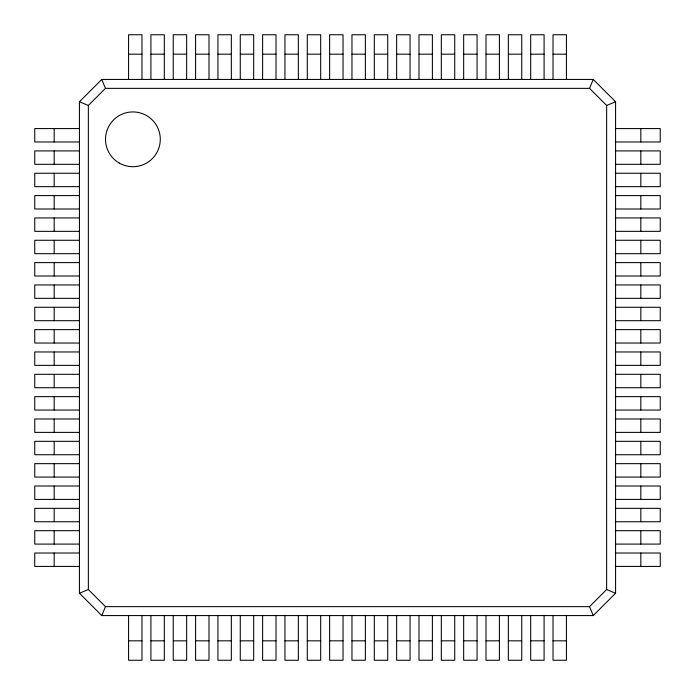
<?xml version="1.0" encoding="UTF-8"?>
<svg xmlns="http://www.w3.org/2000/svg" width="695" height="695" viewBox="0 0 695 695"><rect width="100%" height="100%" fill="white"/><g stroke="black" fill="none" stroke-linecap="round" stroke-linejoin="round"><path stroke-width="1.04" d="M101.765 615.57L593.235 615.57L615.57 593.235L615.57 101.765L593.235 79.43L101.765 79.43L79.43 101.765L79.43 593.235L101.765 615.57L105.466 606.639L589.534 606.639L606.639 589.534L606.639 105.466L589.534 88.361L105.466 88.361L88.361 105.466L88.361 589.534L105.466 606.639M589.534 88.361L593.235 79.43M606.639 105.466L615.57 101.765M79.43 593.235L88.361 589.534M128.575 54.175L141.98 54.175M150.911 54.175L164.315 54.175M173.255 54.175L186.66 54.175M195.59 54.175L208.995 54.175M217.935 54.175L231.339 54.175M240.27 54.175L253.675 54.175M262.614 54.175L276.011 54.175M284.95 54.175L298.355 54.175M307.286 54.175L320.69 54.175M329.63 54.175L343.035 54.175M351.965 54.175L365.37 54.175M374.31 54.175L387.714 54.175M396.645 54.175L410.05 54.175M418.989 54.175L432.386 54.175M441.325 54.175L454.73 54.175M463.661 54.175L477.065 54.175M486.005 54.175L499.41 54.175M508.34 54.175L521.745 54.175M530.685 54.175L544.089 54.175M553.02 54.175L566.425 54.175M79.43 128.575L34.75 128.575L34.75 141.98L79.43 141.98M615.57 128.575L660.25 128.575L660.25 141.98L615.57 141.98M79.43 150.911L34.75 150.911L34.75 164.315L79.43 164.315M615.57 150.911L660.25 150.911L660.25 164.315L615.57 164.315M79.43 173.255L34.75 173.255L34.75 186.66L79.43 186.66M615.57 173.255L660.25 173.255L660.25 186.66L615.57 186.66M79.43 195.59L34.75 195.59L34.75 208.995L79.43 208.995M615.57 195.59L660.25 195.59L660.25 208.995L615.57 208.995M79.43 217.935L34.75 217.935L34.75 231.339L79.43 231.339M615.57 217.935L660.25 217.935L660.25 231.339L615.57 231.339M79.43 240.27L34.75 240.27L34.75 253.675L79.43 253.675M615.57 240.27L660.25 240.27L660.25 253.675L615.57 253.675M79.43 262.614L34.75 262.614L34.75 276.011L79.43 276.011M615.57 262.614L660.25 262.614L660.25 276.011L615.57 276.011M79.43 284.95L34.75 284.95L34.75 298.355L79.43 298.355M615.57 284.95L660.25 284.95L660.25 298.355L615.57 298.355M79.43 307.286L34.75 307.286L34.75 320.69L79.43 320.69M615.57 307.286L660.25 307.286L660.25 320.69L615.57 320.69M79.43 329.63L34.75 329.63L34.75 343.035L79.43 343.035M615.57 329.63L660.25 329.63L660.25 343.035L615.57 343.035M79.43 351.965L34.75 351.965L34.75 365.37L79.43 365.37M615.57 351.965L660.25 351.965L660.25 365.37L615.57 365.37M79.43 374.31L34.75 374.31L34.75 387.714L79.43 387.714M615.57 374.31L660.25 374.31L660.25 387.714L615.57 387.714M79.43 396.645L34.75 396.645L34.75 410.05L79.43 410.05M615.57 396.645L660.25 396.645L660.25 410.05L615.57 410.05M79.43 418.989L34.75 418.989L34.75 432.386L79.43 432.386M615.57 418.989L660.25 418.989L660.25 432.386L615.57 432.386M79.43 441.325L34.75 441.325L34.75 454.73L79.43 454.73M615.57 441.325L660.25 441.325L660.25 454.73L615.57 454.73M79.43 463.661L34.75 463.661L34.75 477.065L79.43 477.065M615.57 463.661L660.25 463.661L660.25 477.065L615.57 477.065M79.43 486.005L34.75 486.005L34.75 499.41L79.43 499.41M615.57 486.005L660.25 486.005L660.25 499.41L615.57 499.41M79.43 508.34L34.75 508.34L34.75 521.745L79.43 521.745M615.57 508.34L660.25 508.34L660.25 521.745L615.57 521.745M79.43 530.685L34.75 530.685L34.75 544.089L79.43 544.089M615.57 530.685L660.25 530.685L660.25 544.089L615.57 544.089M79.43 553.02L34.75 553.02L34.75 566.425L79.43 566.425M615.57 553.02L660.25 553.02L660.25 566.425L615.57 566.425M128.575 640.825L141.98 640.825M150.911 640.825L164.315 640.825M173.255 640.825L186.66 640.825M195.59 640.825L208.995 640.825M217.935 640.825L231.339 640.825M240.27 640.825L253.675 640.825M262.614 640.825L276.011 640.825M284.95 640.825L298.355 640.825M307.286 640.825L320.69 640.825M329.63 640.825L343.035 640.825M351.965 640.825L365.37 640.825M374.31 640.825L387.714 640.825M396.645 640.825L410.05 640.825M418.989 640.825L432.386 640.825M441.325 640.825L454.73 640.825M463.661 640.825L477.065 640.825M486.005 640.825L499.41 640.825M508.34 640.825L521.745 640.825M530.685 640.825L544.089 640.825M553.02 640.825L566.425 640.825M79.43 101.765L88.361 105.466M606.639 589.534L615.57 593.235M589.534 606.639L593.235 615.57M101.765 79.43L105.466 88.361M640.825 128.575L640.825 141.98M640.825 150.911L640.825 164.315M640.825 173.255L640.825 186.66M640.825 195.59L640.825 208.995M640.825 217.935L640.825 231.339M640.825 240.27L640.825 253.675M640.825 262.614L640.825 276.011M640.825 284.95L640.825 298.355M640.825 307.286L640.825 320.69M640.825 329.63L640.825 343.035M640.825 351.965L640.825 365.37M640.825 374.31L640.825 387.714M640.825 396.645L640.825 410.05M640.825 418.989L640.825 432.386M640.825 441.325L640.825 454.73M640.825 463.661L640.825 477.065M640.825 486.005L640.825 499.41M640.825 508.34L640.825 521.745M640.825 530.685L640.825 544.089M640.825 553.02L640.825 566.425M566.425 79.43L566.425 34.75L553.02 34.75L553.02 79.43M566.425 615.57L566.425 660.25L553.02 660.25L553.02 615.57M544.089 79.43L544.089 34.75L530.685 34.75L530.685 79.43M544.089 615.57L544.089 660.25L530.685 660.25L530.685 615.57M521.745 79.43L521.745 34.75L508.34 34.75L508.34 79.43M521.745 615.57L521.745 660.25L508.34 660.25L508.34 615.57M499.41 79.43L499.41 34.75L486.005 34.75L486.005 79.43M499.41 615.57L499.41 660.25L486.005 660.25L486.005 615.57M477.065 79.43L477.065 34.75L463.661 34.75L463.661 79.43M477.065 615.57L477.065 660.25L463.661 660.25L463.661 615.57M454.73 79.43L454.73 34.75L441.325 34.75L441.325 79.43M454.73 615.57L454.73 660.25L441.325 660.25L441.325 615.57M432.386 79.43L432.386 34.75L418.989 34.75L418.989 79.43M432.386 615.57L432.386 660.25L418.989 660.25L418.989 615.57M410.05 79.43L410.05 34.75L396.645 34.75L396.645 79.43M410.05 615.57L410.05 660.25L396.645 660.25L396.645 615.57M387.714 79.43L387.714 34.75L374.31 34.75L374.31 79.43M387.714 615.57L387.714 660.25L374.31 660.25L374.31 615.57M365.37 79.43L365.37 34.75L351.965 34.75L351.965 79.43M365.37 615.57L365.37 660.25L351.965 660.25L351.965 615.57M343.035 79.43L343.035 34.75L329.63 34.75L329.63 79.43M343.035 615.57L343.035 660.25L329.63 660.25L329.63 615.57M320.69 79.43L320.69 34.75L307.286 34.75L307.286 79.43M320.69 615.57L320.69 660.25L307.286 660.25L307.286 615.57M298.355 79.43L298.355 34.75L284.95 34.75L284.95 79.43M298.355 615.57L298.355 660.25L284.95 660.25L284.95 615.57M276.011 79.43L276.011 34.75L262.614 34.75L262.614 79.43M276.011 615.57L276.011 660.25L262.614 660.25L262.614 615.57M253.675 79.43L253.675 34.75L240.27 34.75L240.27 79.43M253.675 615.57L253.675 660.25L240.27 660.25L240.27 615.57M231.339 79.43L231.339 34.75L217.935 34.75L217.935 79.43M231.339 615.57L231.339 660.25L217.935 660.25L217.935 615.57M208.995 79.43L208.995 34.75L195.59 34.75L195.59 79.43M208.995 615.57L208.995 660.25L195.59 660.25L195.59 615.57M186.66 79.43L186.66 34.75L173.255 34.75L173.255 79.43M186.66 615.57L186.66 660.25L173.255 660.25L173.255 615.57M164.315 79.43L164.315 34.75L150.911 34.75L150.911 79.43M164.315 615.57L164.315 660.25L150.911 660.25L150.911 615.57M141.98 79.43L141.98 34.75L128.575 34.75L128.575 79.43M141.98 615.57L141.98 660.25L128.575 660.25L128.575 615.57M54.175 128.575L54.175 141.98M54.175 150.911L54.175 164.315M54.175 173.255L54.175 186.66M54.175 195.59L54.175 208.995M54.175 217.935L54.175 231.339M54.175 240.27L54.175 253.675M54.175 262.614L54.175 276.011M54.175 284.95L54.175 298.355M54.175 307.286L54.175 320.69M54.175 329.63L54.175 343.035M54.175 351.965L54.175 365.37M54.175 374.31L54.175 387.714M54.175 396.645L54.175 410.05M54.175 418.989L54.175 432.386M54.175 441.325L54.175 454.73M54.175 463.661L54.175 477.065M54.175 486.005L54.175 499.41M54.175 508.34L54.175 521.745M54.175 530.685L54.175 544.089M54.175 553.02L54.175 566.425M119.21 163.038A27.392 27.392 0 0 0 160.293 139.313A27.392 27.392 0 0 0 119.21 115.596A27.392 27.392 0 0 0 119.21 163.038"/></g></svg>
